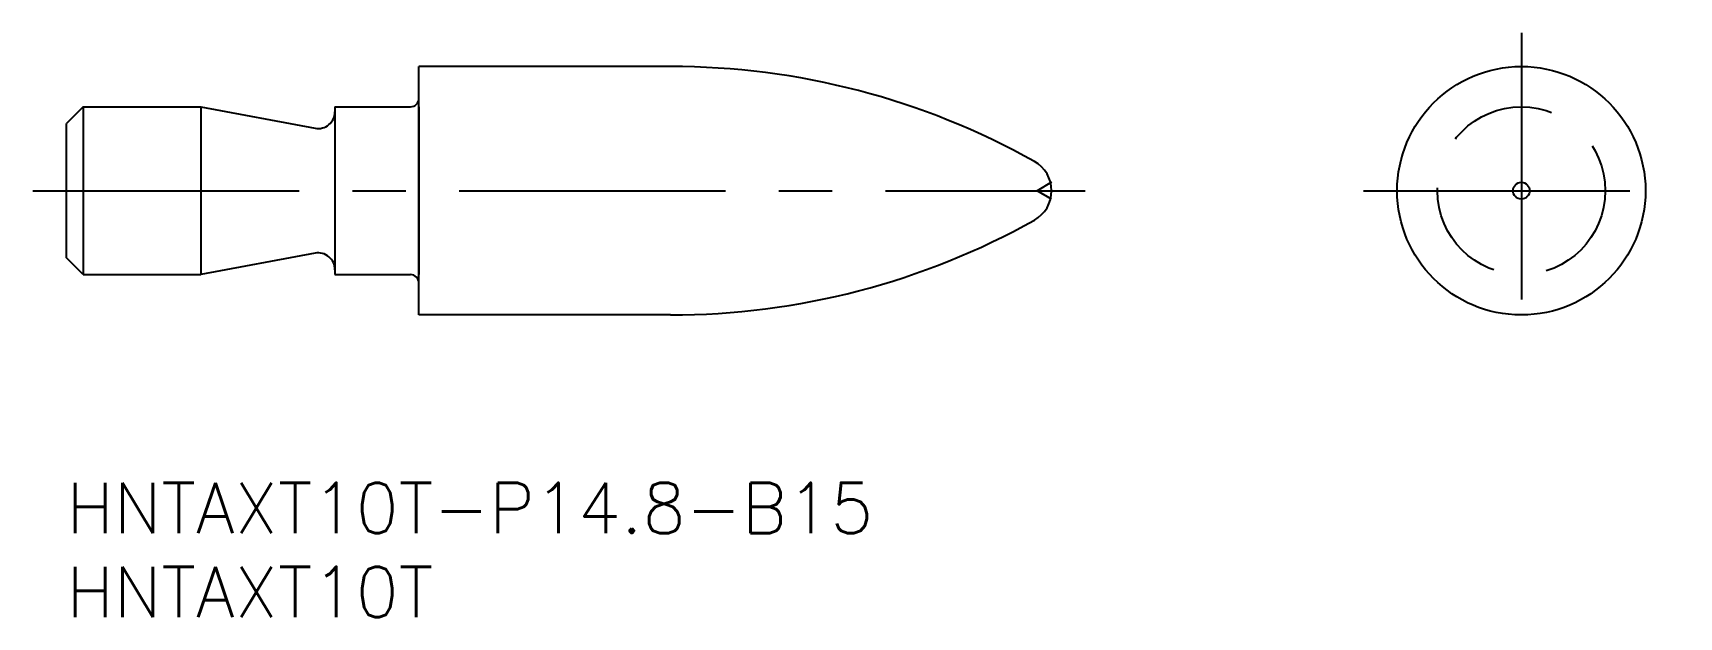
# Model space of a CAD drawing. Extents: x -2 to 96.1, y -8 to 26.8.
import ezdxf

# ---------------------------------------------------------------- set-up
doc = ezdxf.new("R2010")
doc.units = 0
doc.header["$LTSCALE"] = 0.5
doc.linetypes.add('CENTER', pattern=[50.8, 31.75, -6.35, 6.35, -6.35])
doc.linetypes.add('DASHED', pattern=[19.05, 12.7, -6.35])
for name, color, linetype in [('MSM_CENTER', 1, 'CENTER'), ('MSM_CONTINUOUS', 7, 'CONTINUOUS'), ('MSM_DASHED', 4, 'DASHED'), ('MSM_PART_NUMBER', 7, 'CONTINUOUS')]:
    doc.layers.add(name, color=color, linetype=linetype)
doc.styles.get("Standard").update_dxf_attribs({"font": 'txt.shx', "height": 3, "bigfont": 'bigfont.shx'})

# ---------------------------------------------------------------- blocks, each defined once
blk = doc.blocks.new('*U2')
at = {"layer": 'MSM_PART_NUMBER'}
blk.add_text('HNTAXT10T-P14.8-B15', height=3, dxfattribs=at).set_placement((0, -3))
blk = doc.blocks.new('*U3')
at = {"layer": 'MSM_PART_NUMBER'}
blk.add_text('HNTAXT10T', height=3, dxfattribs=at).set_placement((0, -8))

msp = doc.modelspace()

# ---------------------------------------------------------------- linework, layer by layer
at = {"layer": 'MSM_CENTER'}
for p, q in [((86.699, 26.8), (86.699, 8)), ((-2, 17.4), (60.707, 17.4)), ((77.299, 17.4), (96.099, 17.4))]:
    msp.add_line(p, q, dxfattribs=at)
at = {"layer": 'MSM_CONTINUOUS'}
for p, q in [((21, 10), (21, 24.8)), ((36, 24.8), (21, 24.8)), ((1, 22.4), (0, 21.4)), ((1, 22.4), (1, 12.4)), ((1, 22.4), (8, 22.4)), ((8, 22.4), (8, 12.4)), ((8, 22.4), (14.816, 21.122)), ((16, 22.4), (16, 12.4)), ((16, 22.4), (20.5, 22.4)), ((21, 22.4), (21, 12.4)), ((0, 13.4), (0, 21.4)), ((1, 12.4), (0, 13.4)), ((14.816, 13.678), (8, 12.4)), ((1, 12.4), (8, 12.4)), ((16, 12.4), (20.5, 12.4)), ((36, 10), (21, 10))]:
    msp.add_line(p, q, dxfattribs=at)
for radius in [7.4, 0.5]:
    msp.add_circle((86.699, 17.4), radius, dxfattribs=at)
for centre, radius, start, end in [((36, -19.6), 44.4, 60.76707, 90), ((20.5, 22.9), 0.5, 270, 0), ((15, 22.105), 1, 259.38034, 0), ((56.707, 17.4), 2, 299.23293, 60.76707), ((36, 54.4), 44.4, 270, 299.23293), ((15, 12.695), 1, 0, 100.61966), ((20.5, 11.9), 0.5, 0, 90)]:
    msp.add_arc(centre, radius, start, end, dxfattribs=at)
at = {"layer": 'MSM_DASHED'}
for p in [(58.707, 17.9), (58.707, 16.9)]:
    msp.add_line(p, (57.84, 17.4), dxfattribs=at)
msp.add_circle((86.699, 17.4), 5, dxfattribs=at)

# ---------------------------------------------------------------- block references
at = {"layer": 'MSM_CONTINUOUS'}
for name in ['*U2', '*U3']:
    msp.add_blockref(name, (0, 0), dxfattribs=at)

doc.saveas('drawing.dxf')
